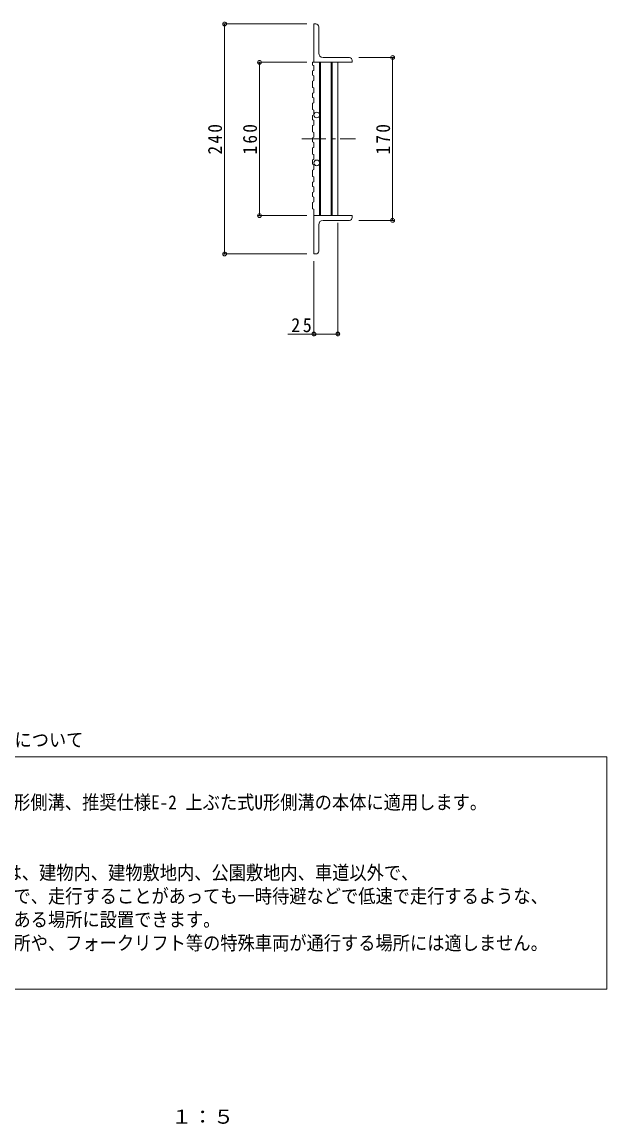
# Model space of a CAD drawing. Units: millimetres, scale not verified. Extents: x -905 to 910, y -686 to 619.
# Drawn here: x 299 to 910, y -680 to 470 of the extents above; entities that cross this region are included whole.
import ezdxf
from ezdxf.enums import TextEntityAlignment as Align

# ---------------------------------------------------------------- set-up
doc = ezdxf.new("R2010")
doc.units = ezdxf.units.MM
doc.header["$LTSCALE"] = 5
doc.header["$PDMODE"] = 32
doc.header["$PDSIZE"] = 4
doc.linetypes.add('CHAIN1', pattern=[8, 5, -1, 1, -1])
for name, color, linetype, lineweight in [('1-1_1-1ﾚｲﾔ', 2, 'Continuous', 9), ('1-2_1-2ﾚｲﾔ', 3, 'Continuous', 9), ('1-4_1-4ﾚｲﾔ', 7, 'Continuous', 9), ('F-5_F-5ﾚｲﾔ', 7, 'Continuous', 9)]:
    doc.layers.add(name, color=color, linetype=linetype, lineweight=lineweight)
doc.styles.add('ＭＳ ゴシック', font='')
doc.styles.get('ＭＳ ゴシック').set_extended_font_data('MS Gothic')

msp = doc.modelspace()

# ---------------------------------------------------------------- linework, layer by layer
at = {"layer": '1-1_1-1ﾚｲﾔ'}
for p, q in [((606.054, 468.158), (604.054, 468.158)), ((604.054, 468.158), (604.054, 428.159)), ((609.054, 465.158), (609.054, 437.658)), ((604.054, 428.159), (644.054, 428.159)), ((641.054, 433.158), (613.554, 433.158)), ((644.054, 430.158), (644.054, 428.159)), ((604.054, 268.158), (644.054, 268.158)), ((604.054, 228.158), (604.054, 268.158)), ((644.054, 266.158), (644.054, 268.158)), ((609.054, 231.158), (609.054, 258.658)), ((641.054, 263.158), (613.554, 263.158)), ((604.054, 228.158), (606.054, 228.158))]:
    msp.add_line(p, q, dxfattribs=at)
for centre, radius, start, end in [((606.054, 465.158), 3, 0, 90), ((613.554, 437.658), 4.5, 180, 270), ((641.054, 430.158), 3, 0, 90), ((641.054, 266.158), 3, 270, 0), ((613.554, 258.658), 4.5, 90, 180), ((606.054, 231.158), 3, 270, 0)]:
    msp.add_arc(centre, radius, start, end, dxfattribs=at)
at = {"layer": '1-2_1-2ﾚｲﾔ'}
for p, q in [((610.054, 428.159), (610.054, 268.158)), ((611.054, 428.159), (611.054, 268.158)), ((622.054, 428.159), (622.054, 268.158)), ((623.054, 428.159), (623.054, 268.158)), ((629.054, 428.159), (629.054, 268.158)), ((602.554, 425.234), (604.054, 424.723)), ((602.554, 419.098), (604.054, 419.61)), ((604.054, 424.723), (604.054, 419.61)), ((604.054, 414.18), (604.054, 409.067)), ((602.554, 408.555), (604.054, 409.067)), ((602.554, 395.872), (604.054, 396.383)), ((604.054, 401.497), (604.054, 396.383)), ((602.554, 385.329), (604.054, 385.84)), ((604.054, 390.953), (604.054, 385.84)), ((602.554, 372.646), (604.054, 373.157)), ((604.054, 378.27), (604.054, 373.157)), ((602.554, 362.102), (604.054, 362.614)), ((604.054, 367.727), (604.054, 362.614)), ((602.554, 349.419), (604.054, 349.93)), ((604.054, 355.044), (604.054, 349.93)), ((602.554, 338.876), (604.054, 339.387)), ((604.054, 344.501), (604.054, 339.387)), ((602.554, 326.193), (604.054, 326.704)), ((604.054, 331.817), (604.054, 326.704)), ((602.554, 315.65), (604.054, 316.161)), ((604.054, 321.274), (604.054, 316.161)), ((602.554, 302.966), (604.054, 303.478)), ((602.554, 302.966), (602.554, 298.559)), ((604.054, 308.591), (604.054, 303.478)), ((602.554, 298.559), (604.054, 298.048)), ((602.554, 292.423), (604.054, 292.934)), ((604.054, 298.048), (604.054, 292.934)), ((604.054, 287.505), (604.054, 282.391)), ((602.554, 281.88), (604.054, 282.391))]:
    msp.add_line(p, q, dxfattribs=at)
at = {"layer": '1-2_1-2ﾚｲﾔ', "linetype": 'CHAIN1'}
msp.add_line((591.588, 348.158), (647.588, 348.158), dxfattribs=at)
at = {"layer": '1-2_1-2ﾚｲﾔ'}
for points in [[(604.054, 428.159), (602.554, 428.159), (602.554, 425.234)], [(602.554, 419.098), (602.554, 414.691), (604.054, 414.18)], [(602.554, 408.555), (602.554, 402.008), (604.054, 401.497)], [(602.554, 395.872), (602.554, 391.465), (604.054, 390.953)], [(602.554, 385.329), (602.554, 378.781), (604.054, 378.27)], [(602.554, 372.646), (602.554, 368.238), (604.054, 367.727)], [(602.554, 362.102), (602.554, 355.555), (604.054, 355.044)], [(602.554, 349.419), (602.554, 345.012), (604.054, 344.501)], [(602.554, 338.876), (602.554, 332.329), (604.054, 331.817)], [(602.554, 326.193), (602.554, 321.785), (604.054, 321.274)], [(602.554, 315.65), (602.554, 309.102), (604.054, 308.591)], [(602.554, 292.423), (602.554, 288.016), (604.054, 287.505)], [(602.554, 281.88), (602.554, 275.333), (604.054, 274.821), (604.054, 268.117)]]:
    msp.add_lwpolyline(points, dxfattribs=at)
for centre in [(607.054, 373.159), (607.054, 323.158)]:
    msp.add_circle(centre, 3, dxfattribs=at)
at = {"layer": '1-4_1-4ﾚｲﾔ'}
for p, q in [((596.554, 468.158), (509.311, 468.158)), ((510.811, 228.158), (510.811, 468.158)), ((596.554, 428.159), (545.797, 428.159)), ((547.297, 268.158), (547.297, 428.159)), ((650.944, 433.158), (687.743, 433.158)), ((686.243, 263.158), (686.243, 433.158)), ((596.554, 268.158), (545.797, 268.158)), ((629.054, 260.658), (629.054, 143.027)), ((650.944, 263.158), (687.743, 263.158)), ((596.554, 228.158), (509.311, 228.158)), ((604.054, 220.658), (604.054, 143.027)), ((576.886, 144.527), (631.227, 144.527))]:
    msp.add_line(p, q, dxfattribs=at)
for p in [(510.811, 468.158), (547.297, 428.159), (686.243, 433.158), (547.297, 268.158), (686.243, 263.158), (510.811, 228.158), (604.054, 144.527), (629.054, 144.527)]:
    msp.add_point(p, dxfattribs=at)
at = {"layer": 'F-5_F-5ﾚｲﾔ', "color": 2}
msp.add_line((40, -296.661), (910, -296.661), dxfattribs=at)
msp.add_lwpolyline([(910, -296.661), (910, -539.054), (40, -539.054)], dxfattribs=at)

# ---------------------------------------------------------------- texts
at = {"layer": '1-4_1-4ﾚｲﾔ', "color": 2, "char_height": 14.66, "attachment_point": 7, "rotation": 90, "style": 'ＭＳ ゴシック'}
for s, insert in [('\\T1.27;\\W0.9;240', (508.311, 331.908)), ('\\T1.27;\\W0.9;160', (544.797, 331.908)), ('\\T1.27;\\W0.9;170', (683.743, 331.908))]:
    msp.add_mtext(s, dxfattribs=dict(at, insert=insert))
at = {"layer": '1-4_1-4ﾚｲﾔ', "color": 2, "insert": (580.315, 146.334), "char_height": 14.66, "attachment_point": 7, "style": 'ＭＳ ゴシック'}
msp.add_mtext('\\T1.27;\\W0.95;25', dxfattribs=at)
at = {"layer": 'F-5_F-5ﾚｲﾔ', "style": 'ＭＳ ゴシック', "width": 0.9}
for s, p in [('適用Ｕ形側溝および、設置場所について', (39.559, -290.595)), ('\u3000JIS A 5372 推奨仕様E-1 U形側溝、推奨仕様E-2 上ぶた式U形側溝の本体に適用します。', (56.474, -355.842)), ('\u3000適用荷重 T-14・T-6・T-2は、建物内、建物敷地内、公園敷地内、車道以外で、', (56.474, -429.251)), ('\u3000車両が走行することはまれで、走行することがあっても一時待避などで低速で走行するような、', (56.474, -453.72)), ('\u3000車両が乗り入れる可能性のある場所に設置できます。 ', (56.474, -478.189)), ('\u3000※車両が頻繁に通行する場所や、フォークリフト等の特殊車両が通行する場所には適しません。', (56.474, -502.659))]:
    msp.add_text(s, height=14.66, dxfattribs=at).set_placement(p, align=Align.BOTTOM_LEFT)
at = {"layer": 'F-5_F-5ﾚｲﾔ', "color": 2, "style": 'ＭＳ ゴシック', "width": 1.1}
msp.add_text('１：５', height=14.66, dxfattribs=at).set_placement((454.889, -683.96), align=Align.BOTTOM_LEFT)

doc.saveas('drawing.dxf')
